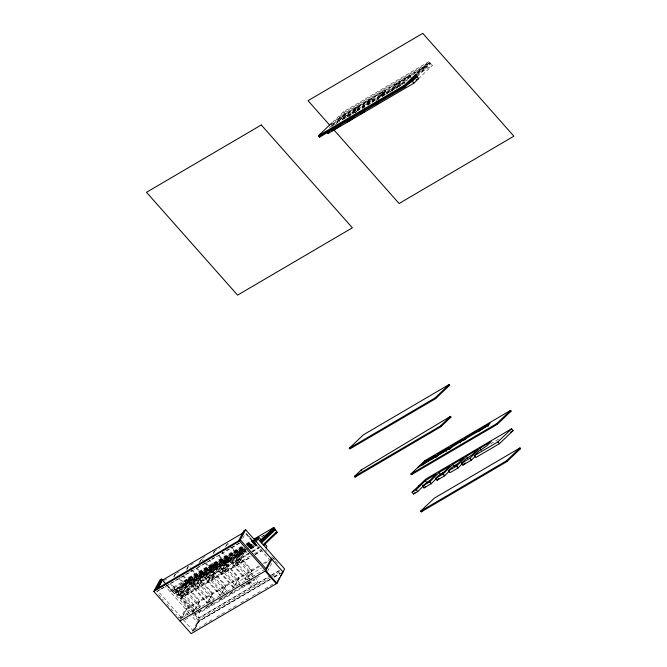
<?xml version="1.0" encoding="UTF-8"?>
<svg xmlns="http://www.w3.org/2000/svg" width="667" height="667" viewBox="0 0 667 667"><rect width="100%" height="100%" fill="white"/><g stroke="black" fill="none" stroke-linecap="round" stroke-linejoin="round"><path stroke-width="0.5" stroke-dasharray="3.33 2.5" d="M157.104 591.22L156.837 591.721L240.495 542.646M173.745 576.697L175.138 574.095L176.513 575.646M173.929 577.188L175.78 573.72M241.762 547.023L172.936 587.402L170.452 592.046L244.639 548.532M182.675 576.563L182.941 576.063L207.028 603.26M186.643 569.134L188.036 566.533L189.411 568.084M166.383 585.126L173.937 593.655L245.781 551.125M183.317 576.188L183.583 575.688L207.679 602.876L212.765 593.347L192.121 570.035M186.827 569.618L188.678 566.15L191.429 569.259M178.322 593.772L179.932 590.762L189.128 581.524L200.267 574.837C196.281 581.299 187.585 583.05 184.592 590.095L178.322 593.772L180.84 596.657L187.102 592.98L188.711 589.97L186.201 587.085M179.873 595.564L181.482 592.554L190.495 583.5L201.634 576.805L199.75 574.095L196.423 577.439L196.94 578.172L182.274 586.985M180.84 596.657L182.441 593.647L183.859 592.813L185.801 594.997L185.534 595.506L196.99 608.437M198.908 563.131L201.217 558.796M249.933 556.253L181.107 596.623L180.24 598.266L250.85 556.845M200.008 561.881L201.859 558.421L203.243 559.972M193.255 611.922L181.04 598.141L181.307 597.632L193.522 611.422M197.724 611.139L182.966 594.48L183.859 592.813M187.102 592.98L186.143 591.887C189.086 584.917 197.724 583.225 201.634 576.805M182.966 594.48L186.401 592.471L187.294 590.795L188.711 589.97M191.762 585.893L197.574 582.483L199.183 579.473L200.759 581.249C209.546 573.562 219.143 566.867 227.522 558.688L216.383 565.383L206.812 574.996L208.362 576.788L217.75 567.35L215.875 564.641L207.846 572.836L201.801 576.855L199.208 579.456L201.726 582.333L200.117 585.343L194.297 588.753L191.762 585.893L193.372 582.883L202.735 573.478L213.865 566.783M194.297 588.753L195.906 585.743L197.099 585.051L199.041 587.235L198.766 587.735L212.248 602.951L211.622 604.127M213.023 553.66L214.407 551.059M219.185 555.344L239.145 577.872L234.05 587.41L209.963 560.213L209.696 560.714L209.021 559.955M213.665 553.277L215.049 550.684M210.955 603.368L196.206 586.718L197.099 585.051M180.123 619.043L185.476 609.004L259.721 565.458M180.699 619.693L186.06 609.663L260.247 566.141M160.388 589.294L157.745 590.837L181.841 618.034L187.194 608.004L165.858 583.917M201.726 582.333L200.534 583.033L199.641 584.709L196.206 586.718M205.203 578.006L206.812 574.996L209.321 577.872L207.712 580.89L205.203 578.006L210.522 574.887L212.131 571.877L214.649 574.754L213.04 577.764L207.712 580.89M185.168 615.966L187.602 611.406L189.311 610.397L191.379 612.723M186.877 614.957L189.311 610.397M221.919 553.543L222.836 552.66L246.923 579.856L252.009 570.327L232.049 547.79M225.429 546.973L227.28 543.505L228.656 545.064M222.836 552.66L222.57 553.16L221.894 552.401M226.538 545.731L227.922 543.13L229.298 544.681M208.671 580.323L210.28 577.314L212.223 579.506L211.948 580.007L225.429 595.222M193.363 610.797L194.08 609.455M213.04 577.764L212.073 576.68C215.233 569.109 224.429 567.284 228.889 560.655L227.005 557.946L224.262 560.705L224.779 561.439L213.64 568.134L213.132 567.4M194.597 609.955L199.867 600.909L179.223 577.605M199.867 600.909L194.781 610.447L170.694 583.25L182.941 576.063M212.106 578.314L213.715 575.304L214.649 574.754M243.672 549.191L233.675 559.238L235.218 561.03L245.039 551.167L243.163 548.449L236.201 555.586L228.923 560.422L225.087 564.274L227.597 567.158L225.996 570.168L221.177 572.986L218.643 570.127L220.252 567.117L230.057 557.262M199.633 607.12L200.342 605.778M249.958 583.283L199.35 612.973L198.382 611.889L199.008 610.714M218.643 570.127L223.453 567.3L225.062 564.29L226.638 566.066L225.029 569.076M199.35 612.973L199.975 611.806L250.584 582.116L252.51 584.292L251.176 586.802L248.282 583.533L248.999 582.199L251.142 580.94M221.177 572.986L223.462 569.576L225.404 571.769L225.138 572.269L237.269 585.968M221.861 572.586L223.462 569.576M193.93 612.69L198.683 618.051L270.152 575.788M207.495 602.393L212.765 593.347M192.363 631.399L198.841 619.268L271.244 576.797M225.288 570.577L227.597 567.158M193.363 630.724L198.624 620.86L270.227 578.856M242.713 538.494L244.664 534.842M198.949 621.269L193.597 631.307L183.959 620.427L182.241 621.436M270.61 579.289L199.016 621.294L194.222 630.265L200.517 626.521M232.066 562.248L233.675 559.238L236.21 562.106L234.601 565.116L232.066 562.248L236.343 559.738L237.952 556.728L242.446 552.226L245.614 550.117M250.475 580.182L235.726 563.54L236.618 561.864L238.561 564.057L238.286 564.557L251.767 579.773M237.911 561.522L239.52 558.512L243.814 554.202L246.99 552.084M205.995 563.081L225.955 585.609L220.218 595.523L196.131 568.326M221.327 594.28L225.955 585.609M235.726 563.54L239.161 561.522L240.487 559.596L237.952 556.728L239.52 558.512M234.601 565.116L238.878 562.606L240.487 559.596M239.145 577.872L233.408 587.785L209.321 560.588L209.963 560.213M250.742 548.607L256.37 544.956L246.056 533.325M252.009 570.327L246.281 580.232L222.186 553.043M249.25 584.625L250.584 582.116M248.282 583.533L253.86 580.265L254.577 578.931M254.677 577.172L258.087 581.024L256.753 583.525L253.86 580.265M267.409 571.477L272.278 562.356M343.788 118.918L349.308 115.249L355.861 108.663L355.353 107.921L344.214 114.616L340.887 117.959L341.404 118.701M335.534 124.596L344.731 115.358L344.214 114.616M355.353 107.921L352.026 111.264L352.535 112.006M357.82 106.57L359.696 109.28L370.835 102.585L368.951 99.875L357.82 106.57L354.811 109.588L355.319 110.33M348.974 116.708L358.329 107.304L369.468 100.617M354.986 112.898L357.137 110.73L355.769 108.754M355.461 112.631L356.753 111.331M368.951 99.875L365.941 102.901L366.458 103.635M357.404 110.68L363.448 106.662L371.469 98.466L382.608 91.779L384.492 94.489L383.116 95.865M362.414 108.829L371.986 99.208M368.159 105.278L370.952 102.468L377.63 98.024L383.125 92.513M382.608 91.779L379.865 94.531L380.382 95.273M371.911 102.635L373.353 101.184L384.492 94.489M375.846 100.942L385.659 91.096M381.966 96.823C391.437 89.887 399.158 80.815 409.897 75.588L411.781 78.297M385.651 94.447L398.157 86.368L396.281 83.658L393.788 86.168L394.297 86.902M389.978 92.354L399.275 83.016L410.413 76.33L405.986 80.774L398.041 86.051L394.847 89.261M396.023 88.519L397.449 87.085M409.897 75.588L407.687 77.806L408.196 78.548M399.241 86.402L404.927 82.416M185.801 584.867L184.776 583.392L188.094 580.057L242.471 547.374M242.871 547.724L189.044 579.298L185.976 582.374L243.872 547.582M185.293 584.125L188.611 580.79M213.357 566.05L202.218 572.736L199.208 575.763L199.725 576.505L210.855 569.81L210.347 569.068L213.357 566.05L215.233 568.759L204.102 575.454L194.922 584.676L193.372 582.883L195.906 585.743M226.638 566.066L230.29 562.398L237.569 557.554L242.563 552.543L231.424 559.238L221.803 568.901L220.252 567.117L222.786 569.977M248.816 546.106L254.811 542.496L250.383 546.948L251.751 548.924L256.178 544.472L254.302 541.762L252.084 543.98L252.601 544.722L249.175 546.782M332.5 122.269L343.613 111.647L429.423 61.314L429.932 62.048L415.983 75.371M330.924 125.004L344.13 112.39L429.932 62.048M329.356 127.73L344.639 113.123L430.448 62.79L432.324 65.499L419.46 77.797M342.229 119.935L346.523 115.841L407.304 80.182M355.494 108.921L358.538 106.011M416.817 73.345L429.423 61.314M416.575 76.038L430.448 62.79M417.167 76.705L430.957 63.532L345.156 113.865L331.357 127.038L330.774 126.371L404.961 82.858M241.646 546.356L188.011 577.814L173.987 591.212L245.498 549.266M175.171 592.546L189.044 579.298M245.956 550.767L191.437 582.75L177.922 595.656L249.425 553.71M355.861 108.663L344.631 115.449L345.998 117.425L357.137 110.73M380.307 95.139L383.075 93.472M337.877 120.819L410.789 76.997M416.825 73.362L427.18 67.142M380.824 95.873L383.592 94.214M246.923 544.697L253.168 540.945M247.44 545.439L253.677 541.687M262.59 536.326L265.266 534.717M184.776 583.392L243.113 548.324M247.532 545.673L253.718 541.954M247.449 545.881L254.302 541.762M244.38 548.616L181.766 586.243L181.249 585.509M248.658 546.04L255.494 541.929M224.712 561.306L227.472 559.646M244.889 549.358L241.462 551.417L240.954 550.675M225.221 562.048L227.989 560.388M217.75 567.35L228.889 560.655M250.183 548.074L256.178 544.472M417.133 74.421L432.324 65.499M331.966 124.662L406.153 81.141M163.84 580.724L167.409 578.631M176.338 573.387L179.023 571.819M190.629 565.007L193.313 563.432M202.243 558.196L205.811 556.103M213.849 551.384L220.102 547.715M161.264 588.778L168.292 584.659M185.376 574.637L192.546 570.427M197.674 567.425L208.421 561.114M211.706 559.188L216.95 556.111M226.288 550.634L240.12 542.521M246.115 543.738L252.368 540.07M246.231 544.405L253.385 540.212M242.354 546.982L188.528 578.556L174.579 591.879L246.081 549.933M246.623 544.48L254.919 539.611M242.671 547.615L172.061 589.036L194.022 613.823M247.14 544.997L253.402 541.329M246.898 545.356L253.635 541.404M261.139 537.002L263.807 535.443M243.18 548.574L189.553 580.04L175.763 593.213L246.715 551.592M247.649 545.956L254.802 541.762M248.216 546.431L255.369 542.238M244.964 549.116L175.254 590.012L172.936 587.402M248.541 547.015L254.802 543.347M249.074 547.173L255.328 543.497M246.34 549.5L190.92 582.008L177.33 594.989L248.841 553.043M247.232 548.974L256.17 543.738M249.658 547.84L255.92 544.164M250.425 548.141L256.678 544.472M250.117 548.624L256.503 544.831M173.937 593.655L246.273 551.225M250.842 549.166L257.195 545.439M251.767 551.326L259.638 546.707M248.899 553.552L179.181 594.447L181.107 596.623M252.476 551.459L259.63 547.265M252.359 551.993L259.355 547.882M209.321 577.872L210.28 577.314M236.185 562.123L236.618 561.864M254.402 553.635L261.556 549.441M255.178 554.302L261.572 550.55M181.04 598.141L251.442 556.837M254.911 554.802L262.048 550.617M263.298 563.357L269.568 559.68L246.165 533.267M264.716 563.523L267.392 561.947M240.353 580.457L261.372 568.126M180.874 616.95L179.156 617.95L175.729 614.09M206.07 602.168L206.712 601.792M219.26 594.43L219.902 594.055M232.441 586.693L233.091 586.318M245.314 579.148L245.956 578.764M181.841 618.034L264.215 569.71M198.382 611.889L201.818 609.871M206.278 607.262L214.199 602.609M220.368 598.991L223.92 596.915M224.804 596.39L228.239 594.38M230.007 593.338L235.326 590.22M241.421 586.643L248.157 582.691M184.859 619.901L190.237 616.742M194.722 614.115L201.009 610.43M205.494 607.795L212.673 603.585M218.951 599.9L224.337 596.74M229.723 593.58L235.101 590.428M241.387 586.743L259.33 576.213M490.679 443.805L500.508 438.036M252.51 584.292L258.087 581.024M271.044 575.262L279.048 570.56M198.683 618.051L268.101 577.33M271.661 575.246L279.673 570.543M272.136 576.271L281.074 571.035M273.803 576.755L280.073 573.086M269.835 579.69L197.232 622.278L190.353 614.507M274.32 577.055L279.706 573.903M274.187 577.197L282.249 572.469M204.102 624.42L213.048 619.176M216.633 617.075L224.687 612.348M228.264 610.247L237.21 605.002M240.795 602.901L248.849 598.174M252.426 596.073L261.381 590.82M264.957 588.728L273.011 584M273.111 557.754L275.146 560.047M265.383 549.825L266.733 551.359M271.486 556.72L277.597 563.615M245.79 533.825L256.095 545.464M229.348 545.839L251.367 570.702M240.053 559.855L241.988 562.039L241.721 562.539L254.002 576.396M239.161 561.522L252.568 576.655M236.343 559.738L238.878 562.606M218.534 555.719L238.494 578.256M226.897 567.567L228.839 569.751L228.573 570.26L240.695 583.95M240.754 585.884L226.005 569.243L222.57 571.252L237.319 587.902M223.453 567.3L225.996 570.168M201.909 559.571L203.969 561.906M204.661 562.681L225.304 585.993M213.715 575.304L215.649 577.489L215.383 577.989L227.514 591.687M227.564 593.622L212.823 576.972L209.388 578.989L222.795 594.122M196.773 567.951L220.86 595.139M190.095 568.859L212.123 593.722M200.534 583.033L202.468 585.226L202.201 585.726L214.332 599.416M197.574 582.483L213.715 600.6M179.265 578.756L199.225 601.292M187.294 590.795L189.236 592.988L188.969 593.488L201.092 607.187M186.401 592.471L201.151 609.121M182.441 593.647L179.932 590.762M170.043 583.625L194.139 610.822M194.197 612.189L198.949 617.55M194.706 614.599L198.841 619.268M163.215 580.749L166.65 584.625M167.334 585.401L174.204 593.155M163.107 580.807L165.174 583.141M192.071 613.507L199.016 621.294M163.632 582.024L165.691 584.35M163.899 584.642L189.661 613.732M158.604 594.747L163.398 600.167M166.825 604.027L170.252 607.895M170.935 608.671L172.995 610.989M206.812 574.996L208.946 577.455M210.522 574.887L212.073 576.68M184.592 590.095L186.143 591.887M398.766 82.283L400.642 84.992M396.548 84.501L397.065 85.243M391.804 89.411L393.171 91.387M387.027 93.063L385.142 90.353L382.65 92.855L383.158 93.597M377.63 98.024L378.998 100M371.469 98.466L373.353 101.184M368.726 101.226L369.243 101.968M363.448 106.662L364.816 108.638M349.308 115.249L350.675 117.225M343.613 111.647L344.13 112.39M344.639 113.123L346.523 115.841M243.814 554.202L240.679 549.833L238.186 552.334L238.694 553.076L227.564 559.771L227.047 559.029L229.54 556.528L231.424 559.238M236.201 555.586L237.569 557.554M228.923 560.422L230.29 562.398M222.036 564.199L223.403 566.175M215.349 568.643L216.717 570.618M207.846 572.836L209.213 574.804M202.218 572.736L204.102 575.454M201.801 576.855L203.168 578.823M193.705 581.424L195.072 583.392M188.011 577.814L191.437 582.75M188.094 580.057L190.495 583.5M188.186 585.092L189.553 587.06M426.155 65.658L336.852 119.335L337.369 120.077L426.663 66.4L426.155 65.658"/><path stroke-width="1" d="M254.294 540.804L257.871 538.703L284.651 568.934L276.972 583.317L191.162 633.65L153.777 591.446L159.847 580.073L161.564 579.064L162.431 580.048L158.046 588.252M156.211 589.103L161.564 579.064M158.379 586.81L160.814 582.249M158.604 586.677L161.414 581.407M238.578 540.779L243.939 530.749L245.656 529.74L283.041 571.944L280.448 575.971M153.777 591.446L239.586 541.112L245.656 529.74M256.261 541.712L258.746 537.068L261.055 539.678M266.041 547.932L266.917 546.29L264.991 544.114M265.925 568.709L271.286 558.671M271.861 559.33L265.791 570.694L179.99 621.035M279.473 577.797L276.33 583.692L265.149 571.077M340.587 125.479L332.716 130.774L331.799 129.456M352.676 118.768L353.91 117.542M421.019 465.574L424.337 462.231L435.476 455.536L432.149 458.879M422.861 464.974L424.854 462.973L434.275 457.304M434.934 457.203L437.944 454.185L449.083 447.49L446.073 450.508L446.582 451.251M436.051 457.337L438.461 454.919L449.591 448.232M460.505 442.888L459.988 442.146L462.731 439.386L451.601 446.081L448.858 448.841L449.366 449.575M450.05 448.891L452.109 446.823L451.601 446.081M462.773 440.47L465.266 437.969L476.405 431.274L473.912 433.783M464.532 439.962L465.783 438.703L465.266 437.969M430.123 480.557L426.697 482.616L417.775 491.579L413.623 494.014L412.056 492.238L416.225 489.786L425.329 480.649L436.46 473.954L429.998 480.448L422.494 486.11L424.045 487.902L431.241 483.683L437.569 477.314M476.68 432.116L478.889 429.898L490.028 423.203L487.81 425.421L417.492 467.692M478.297 431.749L488.828 424.971M435.501 478.481L443.105 474.02L444.681 475.796L437.052 480.273L435.501 478.481L438.094 475.879L444.139 471.861L450.158 465.808L439.028 472.503L429.665 481.907L422.494 486.11M424.045 487.902L425.246 486.693M437.052 480.273L438.861 478.456M448.424 470.902L456.545 466.141L458.121 467.917L449.975 472.695L448.424 470.902L451.642 467.667L458.329 463.223L463.815 457.712L452.676 464.407L443.105 474.02L444.656 475.813L448.991 471.461M461.381 463.298L469.968 458.262L471.536 460.038L462.931 465.091L461.381 463.298L465.216 459.446L472.494 454.611L477.489 449.591L466.35 456.286L456.545 466.141L458.096 467.926L462.906 463.098M462.931 465.091L465.124 462.89M412.056 492.238L425.846 479.064L511.656 428.723L513.023 430.699L499.433 443.68L475.813 457.529L474.262 455.744L478.739 451.251L486.677 445.973L491.104 441.521L479.965 448.216L469.968 458.262L471.511 460.055L475.021 456.528M414.791 77.089L416.575 76.038L405.244 86.86L319.443 137.194L318.417 135.718L331.757 122.978M319.443 137.194L320.86 135.843M327.072 132.233L327.981 133.55L329.398 132.199M318.417 135.718L404.219 85.384L416.083 74.054M416.592 74.796L404.736 86.126L318.926 136.46M406.186 84.901L412.423 81.241L417.167 76.705L412.698 79.331M327.981 133.55L413.79 83.217L418.743 78.481L415.983 75.371M349.308 448.249L363.332 434.859L449.133 384.517L449.65 385.259L435.701 398.583L349.9 448.916L349.308 448.249L435.109 397.916L449.133 384.517M259.797 540.879L273.82 527.48L277.239 532.416L263.732 545.323M260.388 541.546L274.337 528.222M260.98 542.213L274.846 528.964M261.564 542.88L275.363 529.706M263.14 544.656L276.73 531.674M354.485 476.413L361.155 470.035L450.458 416.366L450.967 417.1L440.879 426.738L355.077 477.08L354.485 476.413L440.295 426.08L450.458 416.366M355.077 477.08L357.27 474.979M410.897 473.987L424.771 460.739L510.572 410.405L511.089 411.147L497.29 424.32L411.489 474.654L410.897 473.987L496.707 423.653L510.572 410.405M411.489 474.654L412.94 473.27M413.623 494.014L415.057 492.646M420.594 511.214L434.184 498.241L519.985 447.907L520.502 448.641L506.987 461.547L421.185 511.881L420.594 511.214L506.403 460.88L519.985 447.907M421.185 511.881L422.686 510.447M474.262 455.744L497.857 441.904L511.656 428.723M346.632 122.403L351.817 119.293M360.555 114.04L364.49 111.672M376.146 104.669L377.814 103.668M449.25 418.142L450.967 417.1M418.568 486.01L422.094 483.892M445.531 471.386L440.395 474.479L439.028 472.503M456.62 464.832L454.044 466.375L452.676 464.407M416.116 80.023L418.743 78.481M446.965 386.835L449.65 385.259M161.789 580.423L162.431 580.048M161.889 580.532L242.88 533.025M154.494 590.103L240.295 539.77L266.508 569.36M254.16 539.019L273.82 527.48M254.277 539.686L258.746 537.068M275.454 533.467L277.239 532.416M509.296 412.198L511.089 411.147M510.338 432.274L513.023 430.699M517.817 450.217L520.502 448.641M329.565 125.012L308.012 100.684L422.786 33.35L513.873 136.176L399.099 203.51L333.625 129.598M496.707 423.653L497.29 424.32M497.857 441.904L499.433 443.68M506.403 460.88L506.987 461.547M435.109 397.916L435.701 398.583M440.295 426.08L440.879 426.738M239.586 541.112L276.972 583.317M416.225 489.786L417.775 491.579M412.423 81.241L413.79 83.217M404.219 85.384L405.244 86.86M487.81 425.421L488.327 426.163M478.889 429.898L479.398 430.632M479.965 448.216L481.332 450.192M466.35 456.286L467.717 458.262M437.944 454.185L438.461 454.919M424.771 460.739L425.279 461.481M424.337 462.231L424.854 462.973M425.329 480.649L426.697 482.616M361.155 470.035L361.672 470.777M270.552 531.832L271.069 532.574M261.281 124.979L146.498 192.304L237.585 295.131L352.368 227.806L261.281 124.979M431.241 483.683L429.665 481.907L431.216 483.7"/></g></svg>
